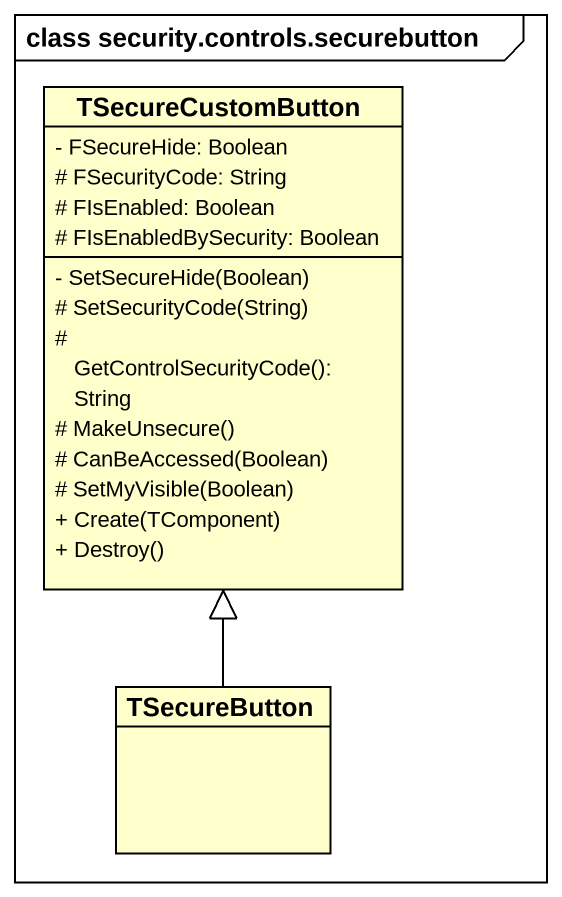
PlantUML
@startuml
mainframe class security.controls.securebutton
hide circle
hide empty members
skinparam classAttributeIconSize 0
class TSecureCustomButton {
  - FSecureHide: Boolean
  # FSecurityCode: String
  # FIsEnabled: Boolean
  # FIsEnabledBySecurity: Boolean
  - SetSecureHide(Boolean)
  # SetSecurityCode(String)
  # GetControlSecurityCode(): String
  # MakeUnsecure()
  # CanBeAccessed(Boolean)
  # SetMyVisible(Boolean)
  + Create(TComponent)
  + Destroy()
}
class TSecureButton
TSecureButton -up-|> TSecureCustomButton
@enduml
